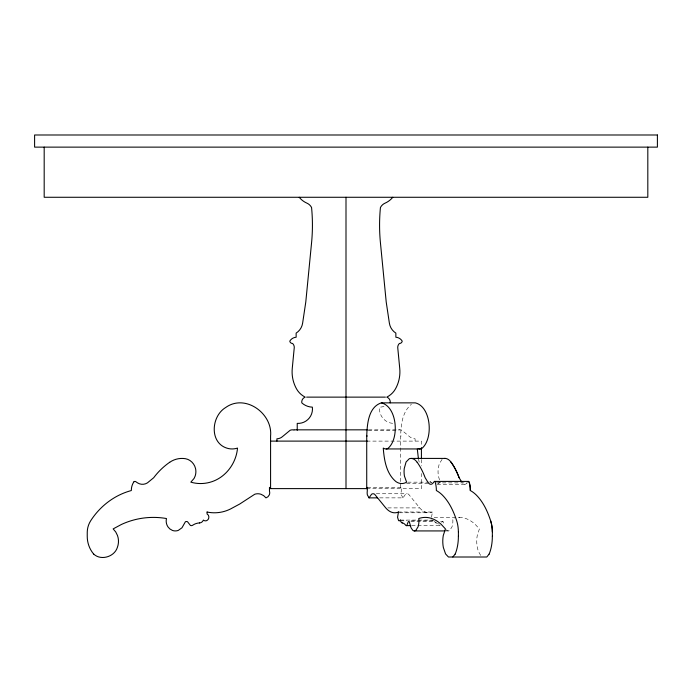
<?xml version="1.0" encoding="UTF-8"?>
<svg xmlns="http://www.w3.org/2000/svg" width="692" height="692" viewBox="0 0 692 692"><rect width="100%" height="100%" fill="white"/><g stroke="black" fill="none" stroke-linecap="round" stroke-linejoin="round"><path stroke-width="0.52" stroke-dasharray="3.46 2.59" d="M367.288 487.341L401.248 487.341L400.694 488.613L400.694 436.003C400.928 424.923 402.268 411.809 411.403 404.292M431.523 517.27L432.439 512.011L398.471 512.011M379.648 497.868L403.003 497.868L405.538 494.235A9.913 4.956 -90 0 1 408.6 494.235L419.715 507.902A35.906 17.957 90 0 0 432.448 512.037M441.764 522.512L442.197 521.777A2.405 1.202 -90 0 1 443.295 521.777L444.203 525.098M442.101 459.341L439.23 463.908L438.218 468.527A13.779 6.894 -90 0 0 438.417 476.105L439.662 480.456M368.499 429.836L399.613 429.836M368.248 430.294L397.355 430.294A5.795 5.795 0 0 1 401.87 430.294L409.75 436.799A8.719 8.719 0 0 0 415.079 438.789L415.079 441.107M400.694 436.003L401.23 436.003M366.725 441.107L421.419 441.107L421.419 446.504M407.666 482.168L432.076 482.168M436.418 482.886L467.204 482.886A9.195 4.602 -90 0 1 462.282 482.895M406.585 483.544L427.812 483.544M437.145 484.322L464.747 484.322M366.725 488.613L421.419 488.613L421.419 473.501M376.284 493.751L407.069 493.751M387.866 507.902L419.715 507.902M399.457 512.772L429.178 512.772M434.161 517.426L459.635 517.426M400.331 520.09L432.18 520.09M400.521 520.817L406.887 520.817M411.135 520.817L433.426 520.817M410.901 521.509L434.256 521.509M440.622 521.509L442.75 521.509M411.74 525.626L440.397 525.626M446.176 530.928L448.304 530.928M403.003 497.868L401.351 494.936A5.553 2.777 -90 0 1 401.248 491.095L401.248 487.341M446.15 529.743L446.833 530.392A8.468 4.23 -90 0 0 449.774 530.418L452.014 526.811A10.501 5.251 -90 0 0 452.741 518.567A76.051 38.025 90 0 1 454.263 518.066M439.403 524.917L439.818 525.418A2.37 1.185 -90 0 0 440.198 525.626M480.629 555.408L478.233 550.988L477.298 547.441A17.291 8.641 -90 0 1 477.238 535.522L479.409 528.904L475.3 524.493A76.051 38.025 90 0 0 457.326 517.504M432.111 519.926L432.5 520.479M418.496 459.09L419.214 462.152M421.419 459.462L421.419 465.941M440.57 482.168A35.214 17.603 -90 0 1 437.924 483.267A35.214 17.603 90 0 0 439.697 482.627M431.678 482.635A35.214 17.603 -90 0 1 429.948 481.632A35.214 17.603 90 0 0 432.561 482.999M436.245 522.936A13.356 6.678 90 0 1 436.842 523.057M437.439 523.282A13.356 6.678 90 0 1 438.572 524.052M433.884 520.583A3.287 1.643 -90 0 1 432.95 520.782M392.658 423.357A14.428 14.428 0 0 1 379.64 407.155A16.547 16.547 0 0 0 386.197 405.555M435.441 522.538A4.533 2.266 90 0 0 436.245 522.97A4.533 2.266 -90 0 1 435.441 522.538M434.766 521.534A4.533 2.266 90 0 0 435.086 522.097A4.533 2.266 -90 0 1 434.766 521.534"/><path stroke-width="1.04" d="M377.529 497.868L369.035 497.868L367.383 494.936A5.553 2.777 -90 0 1 367.288 491.095L367.288 487.341L366.725 488.613L366.725 436.003C367.167 424.386 368.308 407.112 381.335 402.865L415.295 402.865C431.384 406.723 433.59 439.256 421.662 448.606A17.213 8.607 -90 0 1 418.686 448.771M369.035 497.868L371.569 494.235A9.913 4.956 90 0 1 374.632 494.235L385.747 507.902A35.906 17.957 -90 0 0 398.48 512.037M455.163 554.067L452.827 557.008M489.132 554.067L486.796 557.008L448.451 557.008L445.579 553.946L443.338 547.441A17.291 8.641 -90 0 1 443.269 535.522L445.44 528.904L441.34 524.493A76.051 38.025 -90 0 0 418.781 518.533A10.501 5.251 -90 0 1 418.055 526.82L415.805 530.418A8.468 4.23 -90 0 1 412.865 530.392L411.022 527.771L409.327 521.777A2.405 1.202 -90 0 0 408.237 521.777L406.81 525.436A2.37 1.185 -90 0 1 405.849 525.418L404.881 524.311A13.356 6.678 -90 0 0 402.286 522.936M467.948 481.917L468.043 481.744A1.47 0.735 -90 0 1 468.977 481.744L469.141 482.125A15.241 7.621 -90 0 1 470.309 490.533A67.66 33.83 90 0 1 476.304 495.039C483.371 502.124 487.592 511.474 490.671 520.86A21.833 10.916 -90 0 1 492.358 531.923L492.367 536.222M400.331 520.09L399.924 520.583A3.287 1.643 -90 0 1 398.54 520.479L397.563 517.27L398.471 512.011M134.023 481.744L133.677 482.125A15.241 15.241 0 0 0 131.342 490.533A67.66 67.66 0 0 0 119.353 495.039C107.623 500.774 97.65 509.874 90.626 520.86A21.833 21.833 0 0 0 87.253 531.923L87.235 536.222A27.568 27.568 0 0 0 93.679 554.093M306.608 397.13L385.392 397.13M294.212 429.836L367.417 429.836M366.725 436.003L367.262 436.003M270.581 441.107L367.547 441.107M386.205 448.944L420.174 448.944M411.359 458.415L445.319 458.415M434.541 481.407L468.51 481.407M207.081 512.037A35.906 35.906 0 0 0 232.529 507.885L239.709 504.036L254.768 494.235A9.913 9.913 0 0 1 260.893 494.235L263.687 495.654L265.962 497.868L267.934 496.795L269.266 494.936A5.553 5.553 0 0 0 269.465 491.095L269.465 487.341L270.581 488.613L367.547 488.613M406.429 525.626L410.676 525.626M414.335 530.928L445.12 530.928M381.335 402.865C397.424 406.723 399.63 439.256 387.693 448.606A17.213 8.607 -90 0 1 383.256 448.079C384.164 459.955 386.266 473.596 395.98 481.632A35.214 17.603 90 0 0 406.602 482.168L404.448 476.105A13.779 6.894 -90 0 1 404.249 468.527L406.074 461.997L409.309 458.692A21.443 10.717 -90 0 1 417.164 462.299M93.705 554.067C100.833 560.909 114.431 556.896 117.363 547.441A17.291 17.291 0 0 0 117.493 535.522L115.711 531.923L113.142 528.904L121.36 524.493A76.051 76.051 0 0 1 166.478 518.533A10.501 10.501 0 0 0 167.922 526.82L169.808 528.904L172.42 530.418A8.468 8.468 0 0 0 178.302 530.392L181.987 527.771L185.378 521.777A2.405 2.405 0 0 1 187.567 521.777L190.404 525.436A2.37 2.37 0 0 0 192.341 525.418L194.262 524.311A13.356 13.356 0 0 1 199.469 522.936M459.133 477.739A69.805 34.903 -90 0 0 451.141 462.273A69.805 34.903 90 0 1 459.133 477.739L461.763 482.03M418.357 458.191L417.302 449.013M647.816 147.128L647.816 197.272L44.184 197.272L44.184 147.128M458.398 531.923L458.398 536.222M421.419 447.586L421.419 458.381M346 197.272L346 488.613M297.231 430.294L297.231 423.392A14.428 14.428 0 0 0 312.36 407.155A16.547 16.547 0 0 1 301.79 402.865A5.207 5.207 0 0 1 305.215 397.13A20.25 20.25 0 0 1 296.479 388.8A34.963 34.963 0 0 1 292.275 368.282L294.256 347.661A5.441 5.441 0 0 0 292.569 343.466A2.742 2.742 0 0 1 289.784 341.13A8.045 8.045 0 0 1 296.141 337.229L296.141 333.103A14.212 14.212 0 0 0 302.62 323.181L305.786 302.015L311.573 242.736A182.264 182.264 0 0 0 311.573 207.557A9.428 9.428 0 0 0 306.937 203.163A20.596 20.596 0 0 1 299.212 197.272M276.921 441.107L276.921 438.789A8.719 8.719 0 0 0 282.25 436.799L290.13 430.294A5.795 5.795 0 0 1 293.918 430.043M270.581 488.613L270.581 436.003C272.804 413.461 245.132 393.471 225.687 407.51C210.688 416.463 209.166 444.333 228.645 448.606A17.213 17.213 0 0 0 237.512 448.079C236.266 462.887 226.284 476.779 212.072 481.632A35.214 35.214 0 0 1 190.828 482.168L194.089 478.406L195.135 476.105A13.779 13.779 0 0 0 195.533 468.527C194.417 463.657 190.404 459.54 185.421 458.692A21.443 21.443 0 0 0 169.696 462.299M207.081 512.011L207.081 513.974C209.529 515.298 209.46 519.251 206.96 520.479A3.287 3.287 0 0 1 204.192 520.583L203.37 520.09A4.533 4.533 0 0 1 199.469 522.97M402.286 522.97A4.533 2.266 -90 0 1 400.348 520.073M444.636 458.407A21.443 10.717 90 0 1 451.132 462.299M492.341 536.222A27.568 13.779 -90 0 1 489.149 554.093M458.389 531.923A21.833 10.916 90 0 0 456.711 520.851C453.623 511.474 449.402 502.124 442.344 495.039A67.66 33.83 90 0 0 436.349 490.533A15.241 7.621 -90 0 0 435.182 482.125L435.008 481.744A1.47 0.735 -90 0 0 434.074 481.744L433.235 482.886A9.195 4.602 -90 0 1 428.322 482.895L425.173 477.739A69.805 34.903 -90 0 0 417.172 462.273M490.671 520.851A21.833 10.916 90 0 1 492.358 531.923M469.15 482.125A15.241 7.621 90 0 1 470.309 490.533M458.381 536.222A27.568 13.779 -90 0 1 455.18 554.093M392.788 197.272A20.596 20.596 0 0 1 385.063 203.163A9.428 9.428 0 0 0 380.427 207.557A182.264 182.264 0 0 0 380.427 242.736L386.214 302.015L389.38 323.181A14.212 14.212 0 0 0 395.859 333.103L395.859 337.229A8.045 8.045 0 0 1 402.216 341.13A2.742 2.742 0 0 1 399.431 343.466A5.441 5.441 0 0 0 397.744 347.661L399.725 368.282A34.963 34.963 0 0 1 395.521 388.8A20.25 20.25 0 0 1 386.785 397.13A5.207 5.207 0 0 1 390.21 402.865M134.023 481.744A1.47 1.47 0 0 1 135.883 481.744L137.561 482.886A9.195 9.195 0 0 0 147.396 482.895L153.685 477.739A69.805 69.805 0 0 1 169.678 462.273M657.4 134.992L34.6 134.992L34.6 147.128L657.4 147.128L657.4 134.992"/></g></svg>
